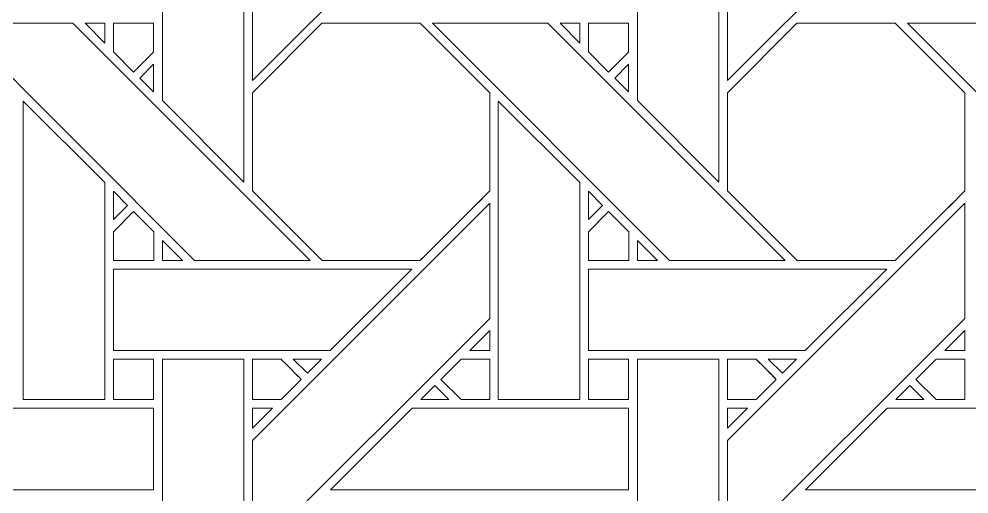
# Model space of a CAD drawing. Header units: inches. Extents: x 4.4 to 20.4, y 1.1 to 17.1.
# Drawn here: x 8.359 to 10.256, y 9.815 to 10.763 of the extents above; entities that cross this region are included whole.
import ezdxf

# ---------------------------------------------------------------- set-up
doc = ezdxf.new("R2010")
doc.units = ezdxf.units.IN
doc.header["$MEASUREMENT"] = 0
doc.layers.add('Design', color=7, linetype='Continuous', lineweight=0)

msp = doc.modelspace()

# ---------------------------------------------------------------- linework, layer by layer
at = {"layer": 'Design'}
for points, knots in [([(4.382854037814669, 17.09476386176223), (4.382854037814669, 17.09476386176223), (4.382854037814669, 1.094763861762152), (4.382854037814669, 1.094763861762152), (4.382854037814669, 1.094763861762152), (20.38285319010416, 1.094763861762152), (20.38285319010416, 1.094763861762152), (20.38285319010416, 1.094763861762152), (20.38285319010416, 17.09476386176223), (20.38285319010416, 17.09476386176223), (20.38285319010416, 17.09476386176223), (4.382854037814669, 17.09476386176223), (4.382854037814669, 17.09476386176223)], [0, 0, 0, 0, 1, 1, 1, 2, 2, 2, 3, 3, 3, 4, 4, 4, 4]), ([(19.37280883825166, 16.23880890138889), (19.37280883825166, 16.23880890138889), (5.23880895283777, 16.23880890138889), (5.23880895283777, 16.23880890138889), (5.23880895283777, 16.23880890138889), (5.23880895283777, 1.950718822135361), (5.23880895283777, 1.950718822135361), (5.23880895283777, 1.950718822135361), (19.52689827508111, 1.950718822135361), (19.52689827508111, 1.950718822135361), (19.52689827508111, 1.950718822135361), (19.52689827508111, 16.23880890138889), (19.52689827508111, 16.23880890138889), (19.52689827508111, 16.23880890138889), (19.37280883825166, 16.23880890138889), (19.37280883825166, 16.23880890138889)], [0, 0, 0, 0, 1, 1, 1, 2, 2, 2, 3, 3, 3, 4, 4, 4, 5, 5, 5, 5]), ([(8.825487772623697, 10.87053934733073), (8.825487772623697, 10.87053934733073), (9.299151102701822, 11.3441416422526), (9.299151102701822, 11.3441416422526), (9.299151102701822, 11.3441416422526), (9.299151102701822, 11.11409929063585), (9.299151102701822, 11.11409929063585), (9.299151102701822, 11.11409929063585), (8.825487772623697, 10.64044189453125), (8.825487772623697, 10.64044189453125), (8.825487772623697, 10.64044189453125), (8.825487772623697, 10.87053934733073), (8.825487772623697, 10.87053934733073)], [0, 0, 0, 0, 1, 1, 1, 2, 2, 2, 3, 3, 3, 4, 4, 4, 4]), ([(10.24787987603081, 11.11409929063585), (10.24787987603081, 11.11409929063585), (9.774209764268663, 10.64044189453125), (9.774209764268663, 10.64044189453125), (9.774209764268663, 10.64044189453125), (9.774209764268663, 10.8705325656467), (9.774209764268663, 10.8705325656467), (9.774209764268663, 10.8705325656467), (10.24787987603081, 11.3441416422526), (10.24787987603081, 11.3441416422526), (10.24787987603081, 11.3441416422526), (10.24787987603081, 11.11409929063585), (10.24787987603081, 11.11409929063585)], [0, 0, 0, 0, 1, 1, 1, 2, 2, 2, 3, 3, 3, 4, 4, 4, 4]), ([(8.808341979980469, 11.03264702690972), (8.808341979980469, 11.03264702690972), (8.808341979980469, 10.43753729926215), (8.808341979980469, 10.43753729926215), (8.808341979980469, 10.43753729926215), (8.645424736870657, 10.60044776068793), (8.645424736870657, 10.60044776068793), (8.645424736870657, 10.60044776068793), (8.645424736870657, 11.03264702690972), (8.645424736870657, 11.03264702690972), (8.645424736870657, 11.03264702690972), (8.808341979980469, 11.03264702690972), (8.808341979980469, 11.03264702690972)], [0, 0, 0, 0, 1, 1, 1, 2, 2, 2, 3, 3, 3, 4, 4, 4, 4]), ([(9.757071601019964, 11.03264702690972), (9.757071601019964, 11.03264702690972), (9.757071601019964, 10.43753051757812), (9.757071601019964, 10.43753051757812), (9.757071601019964, 10.43753051757812), (9.594153510199652, 10.60044776068793), (9.594153510199652, 10.60044776068793), (9.594153510199652, 10.60044776068793), (9.594153510199652, 11.03264702690972), (9.594153510199652, 11.03264702690972), (9.594153510199652, 11.03264702690972), (9.757071601019964, 11.03264702690972), (9.757071601019964, 11.03264702690972)], [0, 0, 0, 0, 1, 1, 1, 2, 2, 2, 3, 3, 3, 4, 4, 4, 4]), ([(8.466851976182724, 10.75478956434462), (8.466851976182724, 10.75478956434462), (8.940494961208765, 10.28113979763455), (8.940494961208765, 10.28113979763455), (8.940494961208765, 10.28113979763455), (8.709465874565971, 10.28113979763455), (8.709465874565971, 10.28113979763455), (8.709465874565971, 10.28113979763455), (8.235904269748264, 10.75478956434462), (8.235904269748264, 10.75478956434462), (8.235904269748264, 10.75478956434462), (8.466851976182724, 10.75478956434462), (8.466851976182724, 10.75478956434462)], [0, 0, 0, 0, 1, 1, 1, 2, 2, 2, 3, 3, 3, 4, 4, 4, 4]), ([(8.530409918891058, 10.75478278266059), (8.530409918891058, 10.75478278266059), (8.530409918891058, 10.71495140923394), (8.530409918891058, 10.71495140923394), (8.530409918891058, 10.71495140923394), (8.490966796875, 10.75478278266059), (8.490966796875, 10.75478278266059), (8.490966796875, 10.75478278266059), (8.530409918891058, 10.75478278266059), (8.530409918891058, 10.75478278266059)], [0, 0, 0, 0, 1, 1, 1, 2, 2, 2, 3, 3, 3, 3]), ([(8.62783728705512, 10.75480482313368), (8.62783728705512, 10.75480482313368), (8.62783728705512, 10.69720543755425), (8.62783728705512, 10.69720543755425), (8.62783728705512, 10.69720543755425), (8.58790757921007, 10.65725877549913), (8.58790757921007, 10.65725877549913), (8.58790757921007, 10.65725877549913), (8.54757605658637, 10.69759707980685), (8.54757605658637, 10.69759707980685), (8.54757605658637, 10.69759707980685), (8.54757605658637, 10.75480482313368), (8.54757605658637, 10.75480482313368), (8.54757605658637, 10.75480482313368), (8.62783728705512, 10.75480482313368), (8.62783728705512, 10.75480482313368)], [0, 0, 0, 0, 1, 1, 1, 2, 2, 2, 3, 3, 3, 4, 4, 4, 5, 5, 5, 5]), ([(8.58790757921007, 10.65725877549913), (8.58790757921007, 10.65725877549913), (8.54757605658637, 10.69759707980685), (8.54757605658637, 10.69759707980685), (8.54757605658637, 10.69759707980685), (8.54757605658637, 10.75480482313368), (8.54757605658637, 10.75480482313368), (8.54757605658637, 10.75480482313368), (8.62783728705512, 10.75480482313368), (8.62783728705512, 10.75480482313368), (8.62783728705512, 10.75480482313368), (8.62783728705512, 10.69720543755425), (8.62783728705512, 10.69720543755425), (8.62783728705512, 10.69720543755425), (8.58790757921007, 10.65725877549913), (8.58790757921007, 10.65725877549913)], [0, 0, 0, 0, 1, 1, 1, 2, 2, 2, 3, 3, 3, 4, 4, 4, 5, 5, 5, 5]), ([(8.964151170518663, 10.75478786892361), (8.964151170518663, 10.75478786892361), (9.160365634494356, 10.75478786892361), (9.160365634494356, 10.75478786892361), (9.160365634494356, 10.75478786892361), (9.299113803439669, 10.61606682671441), (9.299113803439669, 10.61606682671441), (9.299113803439669, 10.61606682671441), (9.299113803439669, 10.41985575358073), (9.299113803439669, 10.41985575358073), (9.281315273708765, 10.40192074245877), (9.169391208224825, 10.29017723931206), (9.160406324598524, 10.28116522894965), (9.160406324598524, 10.28116522894965), (8.964692857530382, 10.28116522894965), (8.964692857530382, 10.28116522894965), (8.964692857530382, 10.28116522894965), (8.825450473361546, 10.42040337456597), (8.825450473361546, 10.42040337456597), (8.825450473361546, 10.42040337456597), (8.825450473361546, 10.61607021755642), (8.825450473361546, 10.61607021755642), (8.825450473361546, 10.61607021755642), (8.964151170518663, 10.75478786892361), (8.964151170518663, 10.75478786892361)], [0, 0, 0, 0, 1, 1, 1, 2, 2, 2, 3, 3, 3, 4, 4, 4, 5, 5, 5, 6, 6, 6, 7, 7, 7, 8, 8, 8, 8]), ([(8.825450473361546, 10.61607021755642), (8.825450473361546, 10.61607021755642), (8.964151170518663, 10.75478786892361), (8.964151170518663, 10.75478786892361), (8.964151170518663, 10.75478786892361), (9.160365634494356, 10.75478786892361), (9.160365634494356, 10.75478786892361), (9.160365634494356, 10.75478786892361), (9.299113803439669, 10.61606682671441), (9.299113803439669, 10.61606682671441), (9.299113803439669, 10.61606682671441), (9.299113803439669, 10.41985575358073), (9.299113803439669, 10.41985575358073), (9.28114488389757, 10.40174357096354), (9.169247945149738, 10.29004075792101), (9.160406324598524, 10.28116522894965), (9.160406324598524, 10.28116522894965), (8.964692857530382, 10.28116522894965), (8.964692857530382, 10.28116522894965), (8.964692857530382, 10.28116522894965), (8.825450473361546, 10.42040337456597), (8.825450473361546, 10.42040337456597), (8.825450473361546, 10.42040337456597), (8.825450473361546, 10.61607021755642), (8.825450473361546, 10.61607021755642)], [0, 0, 0, 0, 1, 1, 1, 2, 2, 2, 3, 3, 3, 4, 4, 4, 5, 5, 5, 6, 6, 6, 7, 7, 7, 8, 8, 8, 8]), ([(9.415581597222221, 10.75478956434462), (9.415581597222221, 10.75478956434462), (9.889224582248263, 10.28113979763455), (9.889224582248263, 10.28113979763455), (9.889224582248263, 10.28113979763455), (9.658187866210938, 10.28113979763455), (9.658187866210938, 10.28113979763455), (9.658187866210938, 10.28113979763455), (9.18463389078776, 10.75478956434462), (9.18463389078776, 10.75478956434462), (9.18463389078776, 10.75478956434462), (9.415581597222221, 10.75478956434462), (9.415581597222221, 10.75478956434462)], [0, 0, 0, 0, 1, 1, 1, 2, 2, 2, 3, 3, 3, 4, 4, 4, 4]), ([(9.479139539930555, 10.75478278266059), (9.479139539930555, 10.75478278266059), (9.479139539930555, 10.71495140923394), (9.479139539930555, 10.71495140923394), (9.479139539930555, 10.71495140923394), (9.439696417914496, 10.75478278266059), (9.439696417914496, 10.75478278266059), (9.439696417914496, 10.75478278266059), (9.479139539930555, 10.75478278266059), (9.479139539930555, 10.75478278266059)], [0, 0, 0, 0, 1, 1, 1, 2, 2, 2, 3, 3, 3, 3]), ([(9.496312459309895, 10.69759707980685), (9.496312459309895, 10.69759707980685), (9.496312459309895, 10.75480482313368), (9.496312459309895, 10.75480482313368), (9.496312459309895, 10.75480482313368), (9.57657284206814, 10.75480482313368), (9.57657284206814, 10.75480482313368), (9.57657284206814, 10.75480482313368), (9.57657284206814, 10.69720543755425), (9.57657284206814, 10.69720543755425), (9.57657284206814, 10.69720543755425), (9.53664313422309, 10.65726216634114), (9.53664313422309, 10.65726216634114), (9.53664313422309, 10.65726216634114), (9.496312459309895, 10.69759707980685), (9.496312459309895, 10.69759707980685)], [0, 0, 0, 0, 1, 1, 1, 2, 2, 2, 3, 3, 3, 4, 4, 4, 5, 5, 5, 5]), ([(9.53664313422309, 10.65726216634114), (9.53664313422309, 10.65726216634114), (9.496312459309895, 10.69759707980685), (9.496312459309895, 10.69759707980685), (9.496312459309895, 10.69759707980685), (9.496312459309895, 10.75480482313368), (9.496312459309895, 10.75480482313368), (9.496312459309895, 10.75480482313368), (9.57657284206814, 10.75480482313368), (9.57657284206814, 10.75480482313368), (9.57657284206814, 10.75480482313368), (9.57657284206814, 10.69720543755425), (9.57657284206814, 10.69720543755425), (9.57657284206814, 10.69720543755425), (9.53664313422309, 10.65726216634114), (9.53664313422309, 10.65726216634114)], [0, 0, 0, 0, 1, 1, 1, 2, 2, 2, 3, 3, 3, 4, 4, 4, 5, 5, 5, 5]), ([(9.9128909640842, 10.75478786892361), (9.9128909640842, 10.75478786892361), (10.10909864637587, 10.75478786892361), (10.10909864637587, 10.75478786892361), (10.10909864637587, 10.75478786892361), (10.24784681532118, 10.61607021755642), (10.24784681532118, 10.61607021755642), (10.24784681532118, 10.61607021755642), (10.24784681532118, 10.41985236273871), (10.24784681532118, 10.41985236273871), (10.23004828559027, 10.40191735161675), (10.11812761094835, 10.29017723931206), (10.10914272732205, 10.28116522894965), (10.10914272732205, 10.28116522894965), (9.913428412543402, 10.28116522894965), (9.913428412543402, 10.28116522894965), (9.913428412543402, 10.28116522894965), (9.774183485243055, 10.42040676540798), (9.774183485243055, 10.42040676540798), (9.774183485243055, 10.42040676540798), (9.774183485243055, 10.61606682671441), (9.774183485243055, 10.61606682671441), (9.774183485243055, 10.61606682671441), (9.9128909640842, 10.75478786892361), (9.9128909640842, 10.75478786892361)], [0, 0, 0, 0, 1, 1, 1, 2, 2, 2, 3, 3, 3, 4, 4, 4, 5, 5, 5, 6, 6, 6, 7, 7, 7, 8, 8, 8, 8]), ([(9.774183485243055, 10.61606682671441), (9.774183485243055, 10.61606682671441), (9.9128909640842, 10.75478786892361), (9.9128909640842, 10.75478786892361), (9.9128909640842, 10.75478786892361), (10.10909864637587, 10.75478786892361), (10.10909864637587, 10.75478786892361), (10.10909864637587, 10.75478786892361), (10.24784681532118, 10.61607021755642), (10.24784681532118, 10.61607021755642), (10.24784681532118, 10.61607021755642), (10.24784681532118, 10.41985236273871), (10.24784681532118, 10.41985236273871), (10.22995334201389, 10.40182240804036), (10.11804623074001, 10.29009501139323), (10.10914272732205, 10.28116522894965), (10.10914272732205, 10.28116522894965), (9.913428412543402, 10.28116522894965), (9.913428412543402, 10.28116522894965), (9.913428412543402, 10.28116522894965), (9.774183485243055, 10.42040676540798), (9.774183485243055, 10.42040676540798), (9.774183485243055, 10.42040676540798), (9.774183485243055, 10.61606682671441), (9.774183485243055, 10.61606682671441)], [0, 0, 0, 0, 1, 1, 1, 2, 2, 2, 3, 3, 3, 4, 4, 4, 5, 5, 5, 6, 6, 6, 7, 7, 7, 8, 8, 8, 8]), ([(10.83795335557725, 10.28113979763455), (10.83795335557725, 10.28113979763455), (10.60691748725043, 10.28113979763455), (10.60691748725043, 10.28113979763455), (10.60691748725043, 10.28113979763455), (10.13336266411675, 10.75478956434462), (10.13336266411675, 10.75478956434462), (10.13336266411675, 10.75478956434462), (10.36430358886718, 10.75478956434462), (10.36430358886718, 10.75478956434462), (10.36430358886718, 10.75478956434462), (10.83795335557725, 10.28113979763455), (10.83795335557725, 10.28113979763455)], [0, 0, 0, 0, 1, 1, 1, 2, 2, 2, 3, 3, 3, 4, 4, 4, 4]), ([(8.627877977159288, 10.67294311523437), (8.627877977159288, 10.67294311523437), (8.627877977159288, 10.61778344048394), (8.627877977159288, 10.61778344048394), (8.627877977159288, 10.61778344048394), (8.60011461046007, 10.6451661851671), (8.60011461046007, 10.6451661851671), (8.60011461046007, 10.6451661851671), (8.627877977159288, 10.67294311523437), (8.627877977159288, 10.67294311523437)], [0, 0, 0, 0, 1, 1, 1, 2, 2, 2, 3, 3, 3, 3]), ([(9.576606750488281, 10.6729498969184), (9.576606750488281, 10.6729498969184), (9.576606750488281, 10.61778344048394), (9.576606750488281, 10.61778344048394), (9.576606750488281, 10.61778344048394), (9.548836602105032, 10.6451661851671), (9.548836602105032, 10.6451661851671), (9.548836602105032, 10.6451661851671), (9.576606750488281, 10.6729498969184), (9.576606750488281, 10.6729498969184)], [0, 0, 0, 0, 1, 1, 1, 2, 2, 2, 3, 3, 3, 3]), ([(8.530328538682724, 10.43682946099175), (8.530328538682724, 10.43682946099175), (8.530328538682724, 10.00313991970486), (8.530328538682724, 10.00313991970486), (8.530328538682724, 10.00313991970486), (8.367567274305555, 10.00313991970486), (8.367567274305555, 10.00313991970486), (8.367567274305555, 10.00313991970486), (8.367567274305555, 10.59896426730685), (8.367567274305555, 10.59896426730685), (8.367567274305555, 10.59896426730685), (8.530328538682724, 10.43682946099175), (8.530328538682724, 10.43682946099175)], [0, 0, 0, 0, 1, 1, 1, 2, 2, 2, 3, 3, 3, 4, 4, 4, 4]), ([(9.479053921169704, 10.43682267930772), (9.479053921169704, 10.43682267930772), (9.479053921169704, 10.00313991970486), (9.479053921169704, 10.00313991970486), (9.479053921169704, 10.00313991970486), (9.31628926595052, 10.00313991970486), (9.31628926595052, 10.00313991970486), (9.31628926595052, 10.00313991970486), (9.31628926595052, 10.59896426730685), (9.31628926595052, 10.59896426730685), (9.31628926595052, 10.59896426730685), (9.479053921169704, 10.43682267930772), (9.479053921169704, 10.43682267930772)], [0, 0, 0, 0, 1, 1, 1, 2, 2, 2, 3, 3, 3, 4, 4, 4, 4]), ([(8.54763709174262, 10.36257849799262), (8.54763709174262, 10.36257849799262), (8.54763709174262, 10.4193369547526), (8.54763709174262, 10.4193369547526), (8.54763709174262, 10.4193369547526), (8.57582261827257, 10.39075639512804), (8.57582261827257, 10.39075639512804), (8.57582261827257, 10.39075639512804), (8.54763709174262, 10.36257849799262), (8.54763709174262, 10.36257849799262)], [0, 0, 0, 0, 1, 1, 1, 2, 2, 2, 3, 3, 3, 3]), ([(9.496365865071613, 10.36257849799262), (9.496365865071613, 10.36257849799262), (9.496365865071613, 10.4193369547526), (9.496365865071613, 10.4193369547526), (9.496365865071613, 10.4193369547526), (9.524551391601562, 10.39075639512804), (9.524551391601562, 10.39075639512804), (9.524551391601562, 10.39075639512804), (9.496365865071613, 10.36257849799262), (9.496365865071613, 10.36257849799262)], [0, 0, 0, 0, 1, 1, 1, 2, 2, 2, 3, 3, 3, 3]), ([(8.825487772623697, 9.92181650797526), (8.825487772623697, 9.92181650797526), (9.299151102701822, 10.3954120212131), (9.299151102701822, 10.3954120212131), (9.299151102701822, 10.3954120212131), (9.299151102701822, 10.16536966959635), (9.299151102701822, 10.16536966959635), (9.299151102701822, 10.16536966959635), (8.825487772623697, 9.691719902886282), (8.825487772623697, 9.691719902886282), (8.825487772623697, 9.691719902886282), (8.825487772623697, 9.92181650797526), (8.825487772623697, 9.92181650797526)], [0, 0, 0, 0, 1, 1, 1, 2, 2, 2, 3, 3, 3, 4, 4, 4, 4]), ([(9.774209764268663, 9.92181650797526), (9.774209764268663, 9.92181650797526), (10.24787987603081, 10.39541880289713), (10.24787987603081, 10.39541880289713), (10.24787987603081, 10.39541880289713), (10.24787987603081, 10.16536966959635), (10.24787987603081, 10.16536966959635), (10.24787987603081, 10.16536966959635), (9.774209764268663, 9.691719902886282), (9.774209764268663, 9.691719902886282), (9.774209764268663, 9.691719902886282), (9.774209764268663, 9.92181650797526), (9.774209764268663, 9.92181650797526)], [0, 0, 0, 0, 1, 1, 1, 2, 2, 2, 3, 3, 3, 4, 4, 4, 4]), ([(8.54759301079644, 10.28092363145616), (8.54759301079644, 10.28092363145616), (8.54759301079644, 10.3382093641493), (8.54759301079644, 10.3382093641493), (8.54759301079644, 10.3382093641493), (8.587921142578125, 10.378540886773), (8.587921142578125, 10.378540886773), (8.587921142578125, 10.378540886773), (8.628248426649305, 10.33821614583333), (8.628248426649305, 10.33821614583333), (8.628248426649305, 10.33821614583333), (8.628248426649305, 10.28092363145616), (8.628248426649305, 10.28092363145616), (8.628248426649305, 10.28092363145616), (8.54759301079644, 10.28092363145616), (8.54759301079644, 10.28092363145616)], [0, 0, 0, 0, 1, 1, 1, 2, 2, 2, 3, 3, 3, 4, 4, 4, 5, 5, 5, 5]), ([(8.587921142578125, 10.378540886773), (8.587921142578125, 10.378540886773), (8.628248426649305, 10.33821614583333), (8.628248426649305, 10.33821614583333), (8.628248426649305, 10.33821614583333), (8.628248426649305, 10.28092363145616), (8.628248426649305, 10.28092363145616), (8.628248426649305, 10.28092363145616), (8.54759301079644, 10.28092363145616), (8.54759301079644, 10.28092363145616), (8.54759301079644, 10.28092363145616), (8.54759301079644, 10.3382093641493), (8.54759301079644, 10.3382093641493), (8.54759301079644, 10.3382093641493), (8.587921142578125, 10.378540886773), (8.587921142578125, 10.378540886773)], [0, 0, 0, 0, 1, 1, 1, 2, 2, 2, 3, 3, 3, 4, 4, 4, 5, 5, 5, 5]), ([(9.496329413519964, 10.28092363145616), (9.496329413519964, 10.28092363145616), (9.496329413519964, 10.3382093641493), (9.496329413519964, 10.3382093641493), (9.496329413519964, 10.3382093641493), (9.536656697591145, 10.378540886773), (9.536656697591145, 10.378540886773), (9.536656697591145, 10.378540886773), (9.57698482937283, 10.33821614583333), (9.57698482937283, 10.33821614583333), (9.57698482937283, 10.33821614583333), (9.57698482937283, 10.28092363145616), (9.57698482937283, 10.28092363145616), (9.57698482937283, 10.28092363145616), (9.496329413519964, 10.28092363145616), (9.496329413519964, 10.28092363145616)], [0, 0, 0, 0, 1, 1, 1, 2, 2, 2, 3, 3, 3, 4, 4, 4, 5, 5, 5, 5]), ([(9.536656697591145, 10.378540886773), (9.536656697591145, 10.378540886773), (9.57698482937283, 10.33821614583333), (9.57698482937283, 10.33821614583333), (9.57698482937283, 10.33821614583333), (9.57698482937283, 10.28092363145616), (9.57698482937283, 10.28092363145616), (9.57698482937283, 10.28092363145616), (9.496329413519964, 10.28092363145616), (9.496329413519964, 10.28092363145616), (9.496329413519964, 10.28092363145616), (9.496329413519964, 10.3382093641493), (9.496329413519964, 10.3382093641493), (9.496329413519964, 10.3382093641493), (9.536656697591145, 10.378540886773), (9.536656697591145, 10.378540886773)], [0, 0, 0, 0, 1, 1, 1, 2, 2, 2, 3, 3, 3, 4, 4, 4, 5, 5, 5, 5]), ([(8.645540025499132, 10.28113301595052), (8.645540025499132, 10.28113301595052), (8.645540025499132, 10.32092963324652), (8.645540025499132, 10.32092963324652), (8.645540025499132, 10.32092963324652), (8.685262044270832, 10.28113301595052), (8.685262044270832, 10.28113301595052), (8.685262044270832, 10.28113301595052), (8.645540025499132, 10.28113301595052), (8.645540025499132, 10.28113301595052)], [0, 0, 0, 0, 1, 1, 1, 2, 2, 2, 3, 3, 3, 3]), ([(9.594269646538628, 10.28113301595052), (9.594269646538628, 10.28113301595052), (9.594269646538628, 10.32092963324652), (9.594269646538628, 10.32092963324652), (9.594269646538628, 10.32092963324652), (9.6339848836263, 10.28113301595052), (9.6339848836263, 10.28113301595052), (9.6339848836263, 10.28113301595052), (9.594269646538628, 10.28113301595052), (9.594269646538628, 10.28113301595052)], [0, 0, 0, 0, 1, 1, 1, 2, 2, 2, 3, 3, 3, 3]), ([(8.54763709174262, 10.10119205050998), (8.54763709174262, 10.10119205050998), (8.54763709174262, 10.26387871636284), (8.54763709174262, 10.26387871636284), (8.54763709174262, 10.26387871636284), (9.143346150716145, 10.26387871636284), (9.143346150716145, 10.26387871636284), (9.143346150716145, 10.26387871636284), (8.980605231391058, 10.10119205050998), (8.980605231391058, 10.10119205050998), (8.980605231391058, 10.10119205050998), (8.54763709174262, 10.10119205050998), (8.54763709174262, 10.10119205050998)], [0, 0, 0, 0, 1, 1, 1, 2, 2, 2, 3, 3, 3, 4, 4, 4, 4]), ([(9.496365865071613, 10.10119205050998), (9.496365865071613, 10.10119205050998), (9.496365865071613, 10.26387871636284), (9.496365865071613, 10.26387871636284), (9.496365865071613, 10.26387871636284), (10.09206814236111, 10.26387871636284), (10.09206814236111, 10.26387871636284), (10.09206814236111, 10.26387871636284), (9.929327223036024, 10.10119205050998), (9.929327223036024, 10.10119205050998), (9.929327223036024, 10.10119205050998), (9.496365865071613, 10.10119205050998), (9.496365865071613, 10.10119205050998)], [0, 0, 0, 0, 1, 1, 1, 2, 2, 2, 3, 3, 3, 4, 4, 4, 4]), ([(9.259388393825954, 10.10121239556206), (9.259388393825954, 10.10121239556206), (9.29915788438585, 10.14098273383246), (9.29915788438585, 10.14098273383246), (9.29915788438585, 10.14098273383246), (9.29915788438585, 10.10121239556206), (9.29915788438585, 10.10121239556206), (9.29915788438585, 10.10121239556206), (9.259388393825954, 10.10121239556206), (9.259388393825954, 10.10121239556206)], [0, 0, 0, 0, 1, 1, 1, 2, 2, 2, 3, 3, 3, 3]), ([(10.20811716715495, 10.10121239556206), (10.20811716715495, 10.10121239556206), (10.24788665771484, 10.14098273383246), (10.24788665771484, 10.14098273383246), (10.24788665771484, 10.14098273383246), (10.24788665771484, 10.10121239556206), (10.24788665771484, 10.10121239556206), (10.24788665771484, 10.10121239556206), (10.20811716715495, 10.10121239556206), (10.20811716715495, 10.10121239556206)], [0, 0, 0, 0, 1, 1, 1, 2, 2, 2, 3, 3, 3, 3]), ([(8.547596401638454, 10.00314754909939), (8.547596401638454, 10.00314754909939), (8.547596401638454, 10.08393266465929), (8.547596401638454, 10.08393266465929), (8.547596401638454, 10.08393266465929), (8.62783728705512, 10.08393266465929), (8.62783728705512, 10.08393266465929), (8.62783728705512, 10.08393266465929), (8.62783728705512, 10.00314754909939), (8.62783728705512, 10.00314754909939), (8.62783728705512, 10.00314754909939), (8.547596401638454, 10.00314754909939), (8.547596401638454, 10.00314754909939)], [0, 0, 0, 0, 1, 1, 1, 2, 2, 2, 3, 3, 3, 4, 4, 4, 4]), ([(8.547596401638454, 10.08393266465929), (8.547596401638454, 10.08393266465929), (8.62783728705512, 10.08393266465929), (8.62783728705512, 10.08393266465929), (8.62783728705512, 10.08393266465929), (8.62783728705512, 10.00314754909939), (8.62783728705512, 10.00314754909939), (8.62783728705512, 10.00314754909939), (8.547596401638454, 10.00314754909939), (8.547596401638454, 10.00314754909939), (8.547596401638454, 10.00314754909939), (8.547596401638454, 10.08393266465929), (8.547596401638454, 10.08393266465929)], [0, 0, 0, 0, 1, 1, 1, 2, 2, 2, 3, 3, 3, 4, 4, 4, 4]), ([(8.808341979980469, 10.08392418755425), (8.808341979980469, 10.08392418755425), (8.808341979980469, 9.488807678222656), (8.808341979980469, 9.488807678222656), (8.808341979980469, 9.488807678222656), (8.645424736870657, 9.651725769042969), (8.645424736870657, 9.651725769042969), (8.645424736870657, 9.651725769042969), (8.645424736870657, 10.08392418755425), (8.645424736870657, 10.08392418755425), (8.645424736870657, 10.08392418755425), (8.808341979980469, 10.08392418755425), (8.808341979980469, 10.08392418755425)], [0, 0, 0, 0, 1, 1, 1, 2, 2, 2, 3, 3, 3, 4, 4, 4, 4]), ([(8.882515801323782, 10.08393266465929), (8.887654622395832, 10.07882097032335), (8.91842566596137, 10.04800499810112), (8.922849867078993, 10.0435807969835), (8.922849867078993, 10.0435807969835), (8.88242679172092, 10.00315772162543), (8.88242679172092, 10.00315772162543), (8.88242679172092, 10.00315772162543), (8.825450473361546, 10.00315772162543), (8.825450473361546, 10.00315772162543), (8.825450473361546, 10.00315772162543), (8.825450473361546, 10.08393266465929), (8.825450473361546, 10.08393266465929), (8.825450473361546, 10.08393266465929), (8.882515801323782, 10.08393266465929), (8.882515801323782, 10.08393266465929)], [0, 0, 0, 0, 1, 1, 1, 2, 2, 2, 3, 3, 3, 4, 4, 4, 5, 5, 5, 5]), ([(8.922849867078993, 10.0435807969835), (8.922849867078993, 10.0435807969835), (8.88242679172092, 10.00315772162543), (8.88242679172092, 10.00315772162543), (8.88242679172092, 10.00315772162543), (8.825450473361546, 10.00315772162543), (8.825450473361546, 10.00315772162543), (8.825450473361546, 10.00315772162543), (8.825450473361546, 10.08393266465929), (8.825450473361546, 10.08393266465929), (8.825450473361546, 10.08393266465929), (8.882515801323782, 10.08393266465929), (8.882515801323782, 10.08393266465929), (8.887770758734808, 10.07870568169487), (8.918561299641924, 10.04786173502604), (8.922849867078993, 10.0435807969835)], [0, 0, 0, 0, 1, 1, 1, 2, 2, 2, 3, 3, 3, 4, 4, 4, 5, 5, 5, 5]), ([(8.906912061903212, 10.08392418755425), (8.906912061903212, 10.08392418755425), (8.963378058539496, 10.08392418755425), (8.963378058539496, 10.08392418755425), (8.963378058539496, 10.08392418755425), (8.935097588433157, 10.05573950873481), (8.935097588433157, 10.05573950873481), (8.935097588433157, 10.05573950873481), (8.906912061903212, 10.08392418755425), (8.906912061903212, 10.08392418755425)], [0, 0, 0, 0, 1, 1, 1, 2, 2, 2, 3, 3, 3, 3]), ([(9.242015414767794, 10.00314754909939), (9.242015414767794, 10.00314754909939), (9.201653374565971, 10.0435299343533), (9.201653374565971, 10.0435299343533), (9.201653374565971, 10.0435299343533), (9.242083231608072, 10.08395300971137), (9.242083231608072, 10.08395300971137), (9.242083231608072, 10.08395300971137), (9.299127366807724, 10.08395300971137), (9.299127366807724, 10.08395300971137), (9.299127366807724, 10.08395300971137), (9.299127366807724, 10.00314754909939), (9.299127366807724, 10.00314754909939), (9.299127366807724, 10.00314754909939), (9.242015414767794, 10.00314754909939), (9.242015414767794, 10.00314754909939)], [0, 0, 0, 0, 1, 1, 1, 2, 2, 2, 3, 3, 3, 4, 4, 4, 5, 5, 5, 5]), ([(9.201653374565971, 10.0435299343533), (9.201653374565971, 10.0435299343533), (9.242083231608072, 10.08395300971137), (9.242083231608072, 10.08395300971137), (9.242083231608072, 10.08395300971137), (9.299127366807724, 10.08395300971137), (9.299127366807724, 10.08395300971137), (9.299127366807724, 10.08395300971137), (9.299127366807724, 10.00314754909939), (9.299127366807724, 10.00314754909939), (9.299127366807724, 10.00314754909939), (9.242015414767794, 10.00314754909939), (9.242015414767794, 10.00314754909939), (9.242015414767794, 10.00314754909939), (9.201653374565971, 10.0435299343533), (9.201653374565971, 10.0435299343533)], [0, 0, 0, 0, 1, 1, 1, 2, 2, 2, 3, 3, 3, 4, 4, 4, 5, 5, 5, 5]), ([(9.496329413519964, 10.00314754909939), (9.496329413519964, 10.00314754909939), (9.496329413519964, 10.08393266465929), (9.496329413519964, 10.08393266465929), (9.496329413519964, 10.08393266465929), (9.57657284206814, 10.08393266465929), (9.57657284206814, 10.08393266465929), (9.57657284206814, 10.08393266465929), (9.57657284206814, 10.00314754909939), (9.57657284206814, 10.00314754909939), (9.57657284206814, 10.00314754909939), (9.496329413519964, 10.00314754909939), (9.496329413519964, 10.00314754909939)], [0, 0, 0, 0, 1, 1, 1, 2, 2, 2, 3, 3, 3, 4, 4, 4, 4]), ([(9.57657284206814, 10.08393266465929), (9.57657284206814, 10.08393266465929), (9.57657284206814, 10.00314754909939), (9.57657284206814, 10.00314754909939), (9.57657284206814, 10.00314754909939), (9.496329413519964, 10.00314754909939), (9.496329413519964, 10.00314754909939), (9.496329413519964, 10.00314754909939), (9.496329413519964, 10.08393266465929), (9.496329413519964, 10.08393266465929), (9.496329413519964, 10.08393266465929), (9.57657284206814, 10.08393266465929), (9.57657284206814, 10.08393266465929)], [0, 0, 0, 0, 1, 1, 1, 2, 2, 2, 3, 3, 3, 4, 4, 4, 4]), ([(9.757071601019964, 10.08392418755425), (9.757071601019964, 10.08392418755425), (9.757071601019964, 9.488814459906683), (9.757071601019964, 9.488814459906683), (9.757071601019964, 9.488814459906683), (9.594153510199652, 9.651732550726996), (9.594153510199652, 9.651732550726996), (9.594153510199652, 9.651732550726996), (9.594153510199652, 10.08392418755425), (9.594153510199652, 10.08392418755425), (9.594153510199652, 10.08392418755425), (9.757071601019964, 10.08392418755425), (9.757071601019964, 10.08392418755425)], [0, 0, 0, 0, 1, 1, 1, 2, 2, 2, 3, 3, 3, 4, 4, 4, 4]), ([(9.831252204047308, 10.08393266465929), (9.836391025119356, 10.07882097032335), (9.867165459526907, 10.04800838894314), (9.871589660644531, 10.04358418782552), (9.871589660644531, 10.04358418782552), (9.831163194444445, 10.00315772162543), (9.831163194444445, 10.00315772162543), (9.831163194444445, 10.00315772162543), (9.774183485243055, 10.00315772162543), (9.774183485243055, 10.00315772162543), (9.774183485243055, 10.00315772162543), (9.774183485243055, 10.08393266465929), (9.774183485243055, 10.08393266465929), (9.774183485243055, 10.08393266465929), (9.831252204047308, 10.08393266465929), (9.831252204047308, 10.08393266465929)], [0, 0, 0, 0, 1, 1, 1, 2, 2, 2, 3, 3, 3, 4, 4, 4, 5, 5, 5, 5]), ([(9.855947706434462, 10.05925157335069), (9.855947706434462, 10.05925157335069), (9.871589660644531, 10.04358418782552), (9.871589660644531, 10.04358418782552), (9.871589660644531, 10.04358418782552), (9.831163194444445, 10.00315772162543), (9.831163194444445, 10.00315772162543), (9.831163194444445, 10.00315772162543), (9.774183485243055, 10.00315772162543), (9.774183485243055, 10.00315772162543), (9.774183485243055, 10.00315772162543), (9.774183485243055, 10.08393266465929), (9.774183485243055, 10.08393266465929), (9.774183485243055, 10.08393266465929), (9.831252204047308, 10.08393266465929), (9.831252204047308, 10.08393266465929), (9.836642795138888, 10.07857004801432), (9.846616109212238, 10.068603515625), (9.855947706434462, 10.05925157335069)], [0, 0, 0, 0, 1, 1, 1, 2, 2, 2, 3, 3, 3, 4, 4, 4, 5, 5, 5, 6, 6, 6, 6]), ([(9.855641682942707, 10.08392418755425), (9.855641682942707, 10.08392418755425), (9.912107679578993, 10.08392418755425), (9.912107679578993, 10.08392418755425), (9.912107679578993, 10.08392418755425), (9.883826361762152, 10.05573950873481), (9.883826361762152, 10.05573950873481), (9.883826361762152, 10.05573950873481), (9.855641682942707, 10.08392418755425), (9.855641682942707, 10.08392418755425)], [0, 0, 0, 0, 1, 1, 1, 2, 2, 2, 3, 3, 3, 3]), ([(10.1907484266493, 10.00314754909939), (10.1907484266493, 10.00314754909939), (10.15038977728949, 10.04352654351128), (10.15038977728949, 10.04352654351128), (10.15038977728949, 10.04352654351128), (10.19081963433159, 10.08395300971137), (10.19081963433159, 10.08395300971137), (10.19081963433159, 10.08395300971137), (10.24786037868923, 10.08395300971137), (10.24786037868923, 10.08395300971137), (10.24786037868923, 10.08395300971137), (10.24786037868923, 10.00314754909939), (10.24786037868923, 10.00314754909939), (10.24786037868923, 10.00314754909939), (10.1907484266493, 10.00314754909939), (10.1907484266493, 10.00314754909939)], [0, 0, 0, 0, 1, 1, 1, 2, 2, 2, 3, 3, 3, 4, 4, 4, 5, 5, 5, 5]), ([(10.15038977728949, 10.04352654351128), (10.15038977728949, 10.04352654351128), (10.19081963433159, 10.08395300971137), (10.19081963433159, 10.08395300971137), (10.19081963433159, 10.08395300971137), (10.24786037868923, 10.08395300971137), (10.24786037868923, 10.08395300971137), (10.24786037868923, 10.08395300971137), (10.24786037868923, 10.00314754909939), (10.24786037868923, 10.00314754909939), (10.24786037868923, 10.00314754909939), (10.1907484266493, 10.00314754909939), (10.1907484266493, 10.00314754909939), (10.1907484266493, 10.00314754909939), (10.15038977728949, 10.04352654351128), (10.15038977728949, 10.04352654351128)], [0, 0, 0, 0, 1, 1, 1, 2, 2, 2, 3, 3, 3, 4, 4, 4, 5, 5, 5, 5]), ([(9.217821756998697, 10.00313991970486), (9.217821756998697, 10.00313991970486), (9.161315070258246, 10.00313991970486), (9.161315070258246, 10.00313991970486), (9.161315070258246, 10.00313991970486), (9.1895751953125, 10.03140004475911), (9.1895751953125, 10.03140004475911), (9.1895751953125, 10.03140004475911), (9.217821756998697, 10.00313991970486), (9.217821756998697, 10.00313991970486)], [0, 0, 0, 0, 1, 1, 1, 2, 2, 2, 3, 3, 3, 3]), ([(10.16655053032769, 10.00313991970486), (10.16655053032769, 10.00313991970486), (10.11004384358724, 10.00313991970486), (10.11004384358724, 10.00313991970486), (10.11004384358724, 10.00313991970486), (10.13830396864149, 10.03140004475911), (10.13830396864149, 10.03140004475911), (10.13830396864149, 10.03140004475911), (10.16655053032769, 10.00313991970486), (10.16655053032769, 10.00313991970486)], [0, 0, 0, 0, 1, 1, 1, 2, 2, 2, 3, 3, 3, 3]), ([(8.19544728597005, 9.986000908745657), (8.19544728597005, 9.986000908745657), (8.627877977159288, 9.986000908745657), (8.627877977159288, 9.986000908745657), (8.627877977159288, 9.986000908745657), (8.627877977159288, 9.823185390896265), (8.627877977159288, 9.823185390896265), (8.627877977159288, 9.823185390896265), (8.032591078016493, 9.823185390896265), (8.032591078016493, 9.823185390896265), (8.032591078016493, 9.823185390896265), (8.19544728597005, 9.986000908745657), (8.19544728597005, 9.986000908745657)], [0, 0, 0, 0, 1, 1, 1, 2, 2, 2, 3, 3, 3, 4, 4, 4, 4]), ([(8.865318298339844, 9.986007690429688), (8.865318298339844, 9.986007690429688), (8.825487772623697, 9.94618394639757), (8.825487772623697, 9.94618394639757), (8.825487772623697, 9.94618394639757), (8.825487772623697, 9.986007690429688), (8.825487772623697, 9.986007690429688), (8.825487772623697, 9.986007690429688), (8.865318298339844, 9.986007690429688), (8.865318298339844, 9.986007690429688)], [0, 0, 0, 0, 1, 1, 1, 2, 2, 2, 3, 3, 3, 3]), ([(9.144176059299044, 9.986000908745657), (9.144176059299044, 9.986000908745657), (9.576606750488281, 9.986000908745657), (9.576606750488281, 9.986000908745657), (9.576606750488281, 9.986000908745657), (9.576606750488281, 9.823185390896265), (9.576606750488281, 9.823185390896265), (9.576606750488281, 9.823185390896265), (8.981319851345486, 9.823185390896265), (8.981319851345486, 9.823185390896265), (8.981319851345486, 9.823185390896265), (9.144176059299044, 9.986000908745657), (9.144176059299044, 9.986000908745657)], [0, 0, 0, 0, 1, 1, 1, 2, 2, 2, 3, 3, 3, 4, 4, 4, 4]), ([(9.81404791937934, 9.986007690429688), (9.81404791937934, 9.986007690429688), (9.774209764268663, 9.946177164713541), (9.774209764268663, 9.946177164713541), (9.774209764268663, 9.946177164713541), (9.774209764268663, 9.986007690429688), (9.774209764268663, 9.986007690429688), (9.774209764268663, 9.986007690429688), (9.81404791937934, 9.986007690429688), (9.81404791937934, 9.986007690429688)], [0, 0, 0, 0, 1, 1, 1, 2, 2, 2, 3, 3, 3, 3]), ([(10.09290568033854, 9.986000908745657), (10.09290568033854, 9.986000908745657), (10.52533552381727, 9.986000908745657), (10.52533552381727, 9.986000908745657), (10.52533552381727, 9.986000908745657), (10.52533552381727, 9.823185390896265), (10.52533552381727, 9.823185390896265), (10.52533552381727, 9.823185390896265), (9.930048624674479, 9.823185390896265), (9.930048624674479, 9.823185390896265), (9.930048624674479, 9.823185390896265), (10.09290568033854, 9.986000908745657), (10.09290568033854, 9.986000908745657)], [0, 0, 0, 0, 1, 1, 1, 2, 2, 2, 3, 3, 3, 4, 4, 4, 4])]:
    msp.add_open_spline(points, degree=3, knots=knots, dxfattribs=at)

doc.saveas('drawing.dxf')
